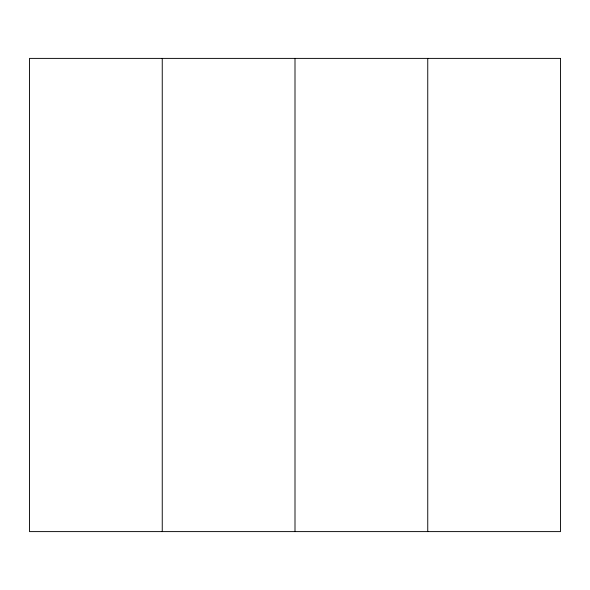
<?xml version="1.0" encoding="UTF-8"?>
<svg xmlns="http://www.w3.org/2000/svg" width="590" height="590" viewBox="0 0 590 590"><rect width="100%" height="100%" fill="white"/><g stroke="black" fill="none" stroke-linecap="round" stroke-linejoin="round"><path stroke-width="0.89" d="M427.75 58.395L427.75 531.605M295 58.395L295 531.605M162.25 58.395L162.25 531.605M560.5 58.395L29.5 58.395L29.5 531.605L560.5 531.605L560.5 58.395"/></g></svg>
